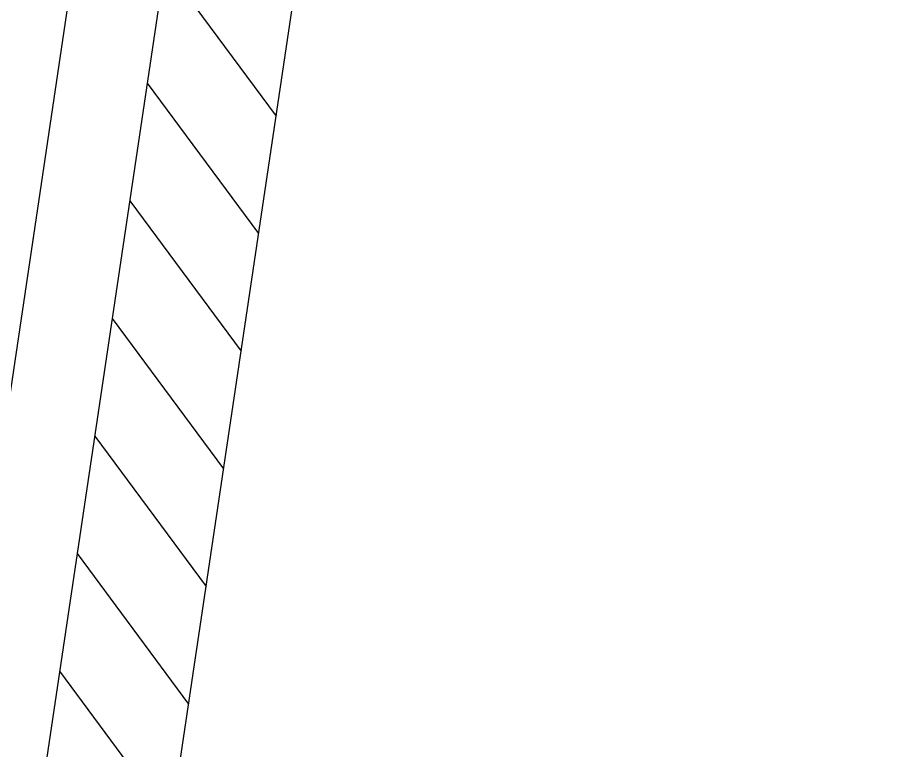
# Model space of a CAD drawing. Header units: millimetres. Extents: x 338 to 506, y 179 to 335.
# Drawn here: x 449.112 to 450.111, y 262.486 to 263.316 of the extents above; entities that cross this region are included whole.
import ezdxf

# ---------------------------------------------------------------- set-up
doc = ezdxf.new("R2010")
doc.units = ezdxf.units.MM
doc.linetypes.add('CENTER', pattern=[2, 1.25, -0.25, 0.25, -0.25])
doc.linetypes.add('DASHED2', pattern=[0.375, 0.25, -0.125])
doc.layers.add('EJES_DE_COLUMNA', color=255, linetype='DASHED2')
doc.layers.add('MUROS', color=32, linetype='Continuous')

# ---------------------------------------------------------------- blocks, each defined once
blk = doc.blocks.new('*X905')
at = {"color": 0}
for p, q in [((88.21859, 49.11772), (88.06859, 48.96772)), ((88.3533, 49.11772), (88.2033, 48.96772)), ((88.488, 49.11772), (88.338, 48.96772)), ((88.62271, 49.11772), (88.47271, 48.96772)), ((88.75741, 49.11772), (88.60741, 48.96772)), ((88.89211, 49.11772), (88.74211, 48.96772)), ((89.02682, 49.11772), (88.87682, 48.96772))]:
    blk.add_line(p, q, dxfattribs=at)
blk = doc.blocks.new('EJES_ESTRUCTURALES')
at = {"layer": 'EJES_DE_COLUMNA', "color": 9, "linetype": 'CENTER'}
blk.add_line((661.47768, 144.50228), (759.37077, 144.5063), dxfattribs=at)
blk = doc.blocks.new('A$C7152A42C')
at = {"layer": 'MUROS'}
blk.add_lwpolyline([(94.42973, 49.11772), (88.05627, 49.11772), (88.05627, 48.96772), (95.06987, 48.96772)], dxfattribs=at)
at = {"layer": 'EJES_DE_COLUMNA'}
blk.add_blockref('EJES_ESTRUCTURALES', (-631.22088, -95.28525), dxfattribs=at)
at = {"layer": 'MUROS', "linetype": 'Continuous'}
blk.add_blockref('*X905', (0, 0), dxfattribs=at)

msp = doc.modelspace()

# ---------------------------------------------------------------- block references
at = {"layer": 'MUROS', "color": 32, "rotation": 81.53046525965426}
msp.add_blockref('A$C7152A42C', (484.74824, 168.08442), dxfattribs=at)

doc.saveas('drawing.dxf')
